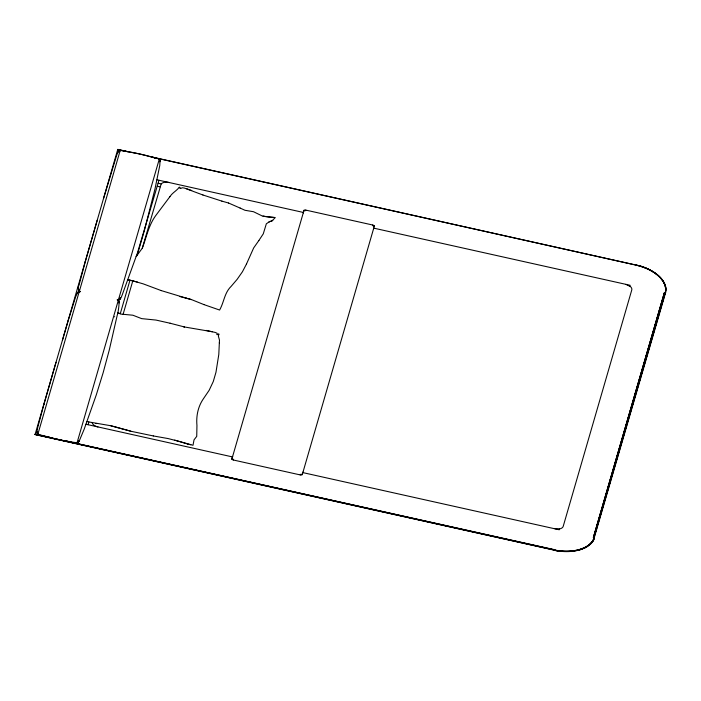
<?xml version="1.0" encoding="UTF-8"?>
<svg xmlns="http://www.w3.org/2000/svg" width="701" height="701" viewBox="0 0 701 701"><rect width="100%" height="100%" fill="white"/><g stroke="black" fill="none" stroke-linecap="round" stroke-linejoin="round"><path stroke-width="1.05" d="M79.195 291.686L77.583 292.589L75.62 296.847L68.295 320.243M118.443 299.967L117.137 299.826L118.241 300.527L159.302 159.083L160.082 159.881M118.338 300.212L77.075 442.708C65.395 441.63 47.151 436.889 38.248 434.313M219.343 342.754L218.791 354.513L215.969 372.275L213.288 381.493L209.152 390.291L203.369 398.825C197.997 406.606 196.087 416.07 196.946 425.428L196.736 436.364L194.046 439.825L193.003 445.284L179.474 441.464M219.343 342.85L219.492 340.143L218.379 336.13L218.87 334.14L217.108 334.649L217.152 333.29L215.286 332.449L206.015 330.39M302.35 474.314L302.026 474.735A1.937 1.13 10.7 0 1 300.238 474.919L233.337 459.996A1.937 1.13 10.7 0 1 231.865 459.094L304.024 210.282A1.937 1.13 10.7 0 1 305.811 210.107L372.713 225.021A1.937 1.13 10.7 0 1 374.185 225.924L374.281 226.572M303.454 211.316L303.761 210.502M118.487 299.844C119.126 299.467 120.414 300.256 122.298 294.674L137.554 252.605L158.969 180.253M217.108 334.649L218.87 334.14M231.926 457.955L231.751 458.787M160.249 161.659L160.038 159.872L159.793 165.375L154.991 188.937L144.336 230.708M118.338 300.431C119.915 299.371 118.609 311.314 117.137 315.652L109.19 350.369L103.126 372.809L96.291 394.882L84.173 429.205L79.239 440.973L77.04 442.752L78.126 442.489L79.239 440.973M103.582 198.322L116.541 155.727C119.424 146.474 122.202 153.072 117.593 149.97M37.933 433.858C35.874 432.99 37.67 429.573 37.626 427.838L43.909 404.311M85.242 261.788L79.038 285.035C76.865 288.707 79.467 290.67 79.195 291.826M665.188 292.808L665.705 290.407A35.988 21.004 10.7 0 0 640.548 266.249L636.464 265.241M187.631 444.022L190.821 444.784M79.266 290.968L79.415 290.933M79.353 291.125L80.545 291.669L79.248 291.528L37.915 434.05M118.977 150.899L117.97 152.24M77.031 293.404L78.249 291.984M169.914 196.657L155.622 215.733C148.594 225.415 146.474 237.28 142.285 248.224L136.257 256.382M43.883 404.407L56.027 362.259M85.215 261.885L97.211 220.254M37.144 433.376C38.686 434.927 36.286 431.571 37.994 433.656M78.056 292.002L78.267 292.501L79.082 291.984M37.241 433.376L36.978 431.501M78.827 290.547L78.836 289.951L79.423 290.792M119.196 150.768L119.039 151.328L120.011 150.838M79.336 291.327L120.23 150.329L139.867 153.975L159.276 159.039M45.679 436.355L51.191 437.81M128.222 151.749L124.086 150.978M133.777 152.713L128.318 151.705M146.159 155.473L155.534 157.997M151.504 156.884L155.604 158.058M159.092 158.969L159.267 159.267M77.084 442.673L78.24 441.919L77.171 442.392M119.503 299.625L119.415 299.012L118.6 299.52M160.038 159.854L159.784 160.406L159.188 159.565M114.596 316.87L114.649 316.694M88.072 424.718L88.869 421.967L89.588 422.081L110.784 425.735L131.508 431.387M137.396 282.047L129.974 280.251L120.257 313.759L117.689 312.769M137.203 255.313L144.292 230.857M123.078 314.381L132.804 280.847L143.232 283.87L161.283 290.608M142.259 248.268L161.177 183.934L158.102 183.241M232.303 456.877L232.653 456.377L232.495 456.921L85.986 424.254M303.2 212.412L303.235 212.999L303.393 212.456L156.945 179.806M231.865 459.094L232.005 458.62L233.486 459.479L233.337 459.996M304.024 210.282L303.884 210.756L305.662 210.624L305.811 210.107M300.238 474.919L300.387 474.402L302.166 474.262L302.026 474.735M372.713 225.021L372.564 225.538L374.045 226.405L374.185 225.924M302.297 474.516L374.299 226.23M559.459 528.904L559.214 529.763L302.657 472.562L303.007 472.062M629.857 286.157L630.146 285.289L373.554 228.097L373.589 228.684M636.026 265.022L635.851 265.618L636.517 265.048L640.591 266.17A36.145 21.091 10.7 0 1 664.96 284.772L665.792 287.62L665.547 292.843L593.502 540.261A36.224 21.135 10.7 0 1 558.005 551.004L35.05 434.585L117.768 149.383L127.819 151.626M553.79 550.189L553.974 549.558L57.377 439.282M62.477 340.055L68.321 320.147M78.407 288.654L78.766 290.529M240.11 208.057L244.964 210.282L253.517 211.72L262.253 215.978L269.657 217.126M246.524 263.935L253.666 247.926L258.862 240.522M593.16 540.156L665.109 293.079L593.957 537.527L594.422 537.632C595.009 540.164 586.08 548.217 591.758 542.635M594.22 537.877L593.265 540.182A36.005 21.012 10.7 0 1 557.978 550.855L35.094 434.445M221.849 201.108L228.552 203.01M169.844 196.736C172.271 192.775 176.705 190.795 179.29 187.228L180.499 188.56L182.26 187.772L184.24 188.017L202.966 195.009M202.896 194.983L221.937 201.134M246.48 264.032L242.415 271.795L237.122 279.366L231.12 286.385C224.346 292.869 224.075 302.289 219.597 310.035L203.728 304.532M258.8 240.609L263.278 233.845L266.336 223.803L269.745 221.481L271.734 221.201L275.274 217.547L265.434 216.565M593.458 539.963C590.584 544.931 585.256 547.805 580.034 549.47A36.277 21.17 10.7 0 1 557.97 550.714M120.668 298.127L119.582 299.555M136.266 256.338L136.8 255.804M161.16 183.96L162.15 183.136A7.247 4.232 10.7 0 1 168.862 182.462M272.785 220.403L268.825 222.068M120.23 150.329L117.645 149.804M583.644 548.419L586.851 546.78L580.034 549.759M78.6 290.433L78.459 289.741M96.694 423.588L95.984 423.43M170.08 323.222L184.503 326.973L212.342 331.757M269.526 217.117L273.635 217.424M153.344 435.952L131.586 431.404M153.265 435.934L168.144 438.572L179.465 441.464M191.724 190.497L186.606 188.762M110.627 425.709L116.927 427.391M119.24 301.877L118.793 302.797L119.074 301.535L119.301 302.823M161.291 290.608L186.089 298.091M119.004 301.009L118.688 301.518L118.259 300.711M554.973 528.817L560.318 528.738A7.247 4.232 10.7 0 0 563.218 526.32L631.759 290.004A7.247 4.232 10.7 0 0 630.523 286.656L625.87 284.352M88.869 421.967L86.994 421.52M263.015 216.118L265.495 216.548M68.864 441.534L63.397 440.526M557.978 550.802L553.781 549.952L557.978 550.574A36.005 21.012 10.7 0 0 593.265 539.901M557.97 551.004L553.387 550.154M128.029 279.787L132.839 280.829M129.974 280.251L128.064 279.839M133.865 152.73L145.992 155.438M151.907 156.989L640.618 266.117A36.242 21.144 10.7 0 1 665.95 290.442L665.529 292.887L664.346 292.624L593.283 537.667L594.422 537.921M117.707 149.576L124.892 151.118M154.755 157.778L636.482 265.18M117.689 149.646L122.289 150.671M635.947 265.276L636.42 265.381M635.93 265.355L636.394 265.46M117.566 150.058L120.143 150.636M157.234 186.229L160.065 186.86M35.173 434.173L49.508 437.371M65.027 440.824L553.448 549.628M35.129 434.322L57.07 439.212M117.663 149.716L120.598 150.382M179.789 296.523L191.382 299.555L203.886 304.576M130.535 431.141L116.874 427.391M187.561 444.005L174.689 440.114M170.229 323.266L155.99 320.068L141.628 318.622L132.901 315.222L121.185 314.109L117.689 312.751M186.037 298.091L191.496 299.599M228.552 203.018L240.241 208.118M180.578 188.534L179.29 187.228M92.068 422.519L92.436 423.527A7.247 4.232 10.7 0 0 97.965 426.927M119.144 301.088L119.152 301.456M78.547 289.679L78.547 290.302M640.512 266.301A35.882 20.942 10.7 0 1 665.6 290.389M159.924 160.634L159.732 161.633L159.924 160.634M184.503 326.973L184.056 326.981L184.503 326.973M664.425 292.93L593.519 537.43L664.425 292.93M120.204 297.934L119.766 299.143L120.204 297.934M78.775 440.78L78.328 442.007L78.775 440.78M171.982 435.777L171.982 435.777"/></g></svg>
